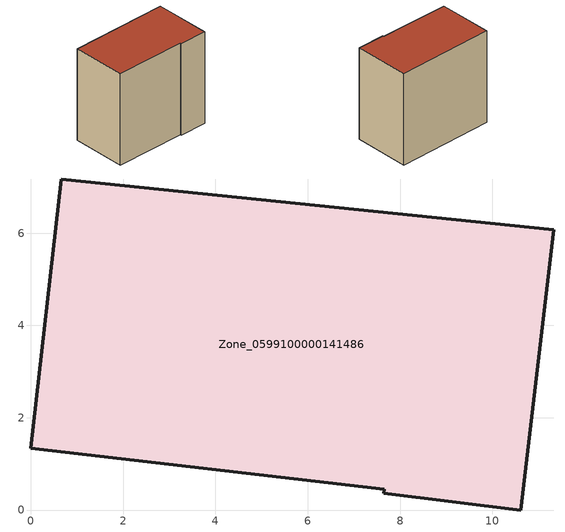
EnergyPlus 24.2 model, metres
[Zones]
Zone_0599100000141486
 floor ground (C_G): 11.33,6.07 10.62,0 7.65,0.36 7.66,0.45 0,1.33 0.66,7.17 z0
 wall outside (C_F): 10.62,0 11.33,6.07 0.66,7.17 0,1.33 7.66,0.45 7.65,0.36 10.62,0 z0:10.21
 roof outside (C_R): 7.65,0.36 10.62,0 11.33,6.07 0.66,7.17 0,1.33 7.66,0.45 z10.21
[BUILDING]
Pand.0599100000141486: North Axis=0; Terrain=City; Loads Convergence Tolerance Value=0.04; Temperature Convergence Tolerance Value=0.4; Solar Distribution=FullExterior; Maximum Number of Warmup Days=25; Minimum Number of Warmup Days=1
[Site:Location]
Rotterdam.The.Hague.AP_ZH_NLD Design_Conditions: Latitude=51.96; Longitude=4.45; Time Zone=1; Elevation=-4.5
[SITE:GROUNDTEMPERATURE:BUILDINGSURFACE]
18, 18, 18, 18, 18, 18, 18, 18, 18, 18, 18, 18
[MATERIAL] Thermal Absorptance=0.9; Solar Absorptance=0.7; Visible Absorptance=0.7
Name | Roughness | Thickness | Conductivity | Density | Specific Heat
G.TI.1946 | MediumSmooth | 0.15 | 1 | 540 | 1210
F.TI.1946 | Rough | 0.3 | 0.857143 | 1920 | 840
R.TI.1946 | MediumRough | 0.2 | 0.1 | 1500 | 1000
[CONSTRUCTION]
C_G: G.TI.1946
C_F: F.TI.1946
C_R: R.TI.1946
[ZONE]
Zone_0599100000141486: Type=1; Multiplier=1; Ceiling Height=Autocalculate; Volume=Autocalculate; Floor Area=autocalculate; Part of Total Floor Area=Yes
[ZONEINFILTRATION:DESIGNFLOWRATE]
Infil_Zone_0599100000141486: Zone or ZoneList or Space or SpaceList=Zone_0599100000141486; Schedule=AlwaysOn; Design Flow Rate Calculation Method=Flow/Area; Flow Rate per Floor Area=0.003; Constant Term Coefficient=1; Temperature Term Coefficient=0; Velocity Term Coefficient=0; Velocity Squared Term Coefficient=0
[HVACTEMPLATE:ZONE:IDEALLOADSAIRSYSTEM]
Zone_0599100000141486: Maximum Heating Supply Air Temperature=50; Minimum Cooling Supply Air Temperature=13; Maximum Heating Supply Air Humidity Ratio=0.0156; Minimum Cooling Supply Air Humidity Ratio=0.0077; Heating Limit=NoLimit; Cooling Limit=NoLimit; Dehumidification Control Type=ConstantSensibleHeatRatio; Cooling Sensible Heat Ratio=0.7; Dehumidification Setpoint=60; Humidification Control Type=None; Humidification Setpoint=30; Outdoor Air Method=None; Outdoor Air Flow Rate per Person=0.00944; Outdoor Air Flow Rate per Zone Floor Area=0; Outdoor Air Flow Rate per Zone=0; Demand Controlled Ventilation Type=None; Outdoor Air Economizer Type=NoEconomizer; Heat Recovery Type=None; Sensible Heat Recovery Effectiveness=0.7; Latent Heat Recovery Effectiveness=0.65
[ZONECONTROL:THERMOSTAT]
ThermostatControl_Zone_0599100000141486: Zone or ZoneList=Zone_0599100000141486; Control Type Schedule=DualSetpointControlType; Control 1=Thermostat_Zone_0599100000141486; Temperature Difference Between Cutout And Setpoint=0
[THERMOSTATSETPOINT:DUALSETPOINT]
Thermostat_Zone_0599100000141486: Heating Setpoint Temperature Schedule=HeatingSetpoint_Zone_0599100000141486; Cooling Setpoint Temperature Schedule=CoolingSetpoint_Zone_0599100000141486
[SCHEDULE:COMPACT]
HeatingSetpoint_Zone_0599100000141486: Through: 12/31, For: AllDays, Until: 24:00, 21
CoolingSetpoint_Zone_0599100000141486: Through: 12/31, For: AllDays, Until: 24:00, 24
DualSetpointControlType: Through: 12/31, For: AllDays, Until: 24:00, 4
AlwaysOn: Through: 12/31, For: AllDays, Until: 24:00, 1
